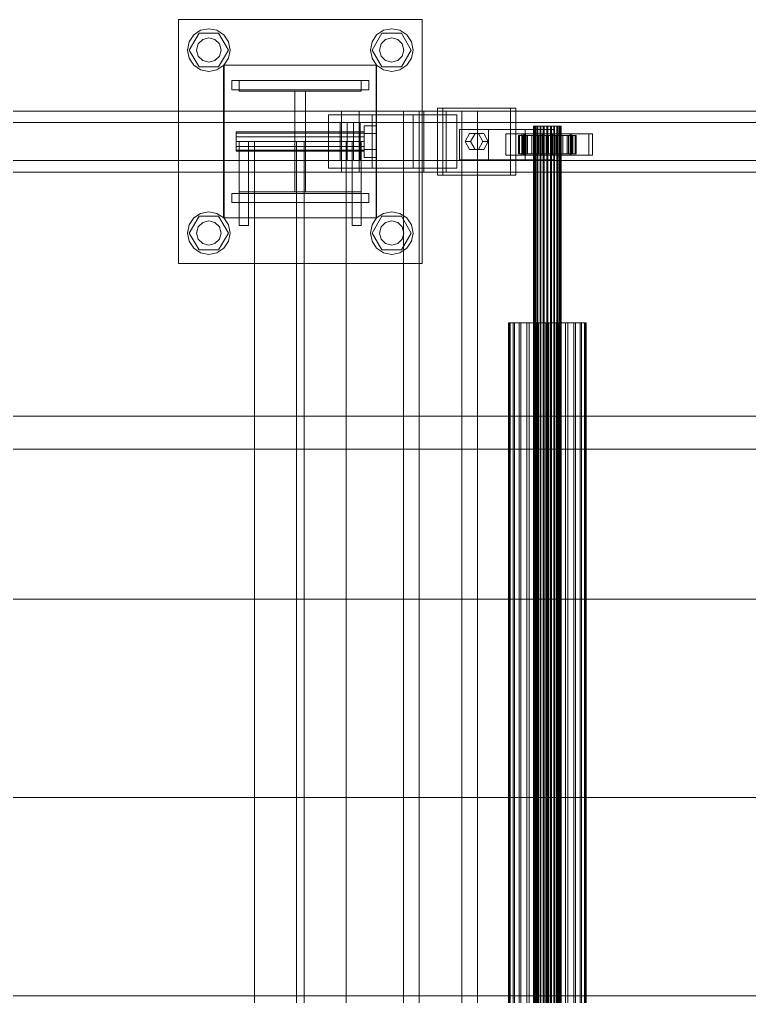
# Model space of a CAD drawing. Header units: millimetres. Extents: x -1970 to 34302, y -65268 to 6837.
# Drawn here: x 22192 to 22670, y -18130 to -17490 of the extents above; entities that cross this region are included whole.
import ezdxf

# ---------------------------------------------------------------- set-up
doc = ezdxf.new("R2010")
doc.units = ezdxf.units.MM
doc.layers.add('superior_C02', color=7, linetype='Continuous', lineweight=0)

msp = doc.modelspace()

# ---------------------------------------------------------------- linework, layer by layer
at = {"layer": 'superior_C02'}
for p, q in [((22295.756, -17650), (22295.756, -17490)), ((22295.756, -17490), (22455.756, -17490)), ((22455.756, -17490), (22455.756, -17650)), ((22305.856, -17500.101), (22310.398, -17497.066)), ((22310.398, -17497.066), (22315.756, -17496)), ((22315.756, -17496), (22321.113, -17497.066)), ((22321.113, -17497.066), (22325.655, -17500.101)), ((22425.856, -17500.101), (22430.398, -17497.066)), ((22430.398, -17497.066), (22435.756, -17496)), ((22435.756, -17496), (22441.113, -17497.066)), ((22441.113, -17497.066), (22445.655, -17500.101)), ((22301.756, -17510), (22302.821, -17504.642)), ((22302.821, -17504.642), (22305.856, -17500.101)), ((22302.956, -17510), (22309.356, -17498.915)), ((22308.827, -17506), (22311.756, -17503.072)), ((22309.356, -17498.915), (22322.156, -17498.915)), ((22311.756, -17503.072), (22315.756, -17502)), ((22315.756, -17502), (22319.756, -17503.072)), ((22319.756, -17503.072), (22322.684, -17506)), ((22322.156, -17498.915), (22328.556, -17510)), ((22325.655, -17500.101), (22328.69, -17504.642)), ((22328.69, -17504.642), (22329.756, -17510)), ((22421.756, -17510), (22422.821, -17504.642)), ((22422.821, -17504.642), (22425.856, -17500.101)), ((22422.956, -17510), (22429.356, -17498.915)), ((22428.827, -17506), (22431.756, -17503.072)), ((22429.356, -17498.915), (22442.156, -17498.915)), ((22431.756, -17503.072), (22435.756, -17502)), ((22435.756, -17502), (22439.756, -17503.072)), ((22439.756, -17503.072), (22442.684, -17506)), ((22442.156, -17498.915), (22448.556, -17510)), ((22445.655, -17500.101), (22448.69, -17504.642)), ((22448.69, -17504.642), (22449.756, -17510)), ((22302.821, -17515.358), (22301.756, -17510)), ((22309.356, -17521.085), (22302.956, -17510)), ((22307.756, -17510), (22308.827, -17506)), ((22308.827, -17514), (22307.756, -17510)), ((22328.556, -17510), (22322.156, -17521.085)), ((22322.684, -17506), (22323.756, -17510)), ((22323.756, -17510), (22322.684, -17514)), ((22329.756, -17510), (22328.69, -17515.358)), ((22422.821, -17515.358), (22421.756, -17510)), ((22429.356, -17521.085), (22422.956, -17510)), ((22427.756, -17510), (22428.827, -17506)), ((22428.827, -17514), (22427.756, -17510)), ((22448.556, -17510), (22442.156, -17521.085)), ((22442.684, -17506), (22443.756, -17510)), ((22443.756, -17510), (22442.684, -17514)), ((22449.756, -17510), (22448.69, -17515.358)), ((22305.856, -17519.899), (22302.821, -17515.358)), ((22311.756, -17516.928), (22308.827, -17514)), ((22315.756, -17518), (22311.756, -17516.928)), ((22319.756, -17516.928), (22315.756, -17518)), ((22322.684, -17514), (22319.756, -17516.928)), ((22328.69, -17515.358), (22325.655, -17519.899)), ((22425.856, -17519.899), (22422.821, -17515.358)), ((22431.756, -17516.928), (22428.827, -17514)), ((22435.756, -17518), (22431.756, -17516.928)), ((22439.756, -17516.928), (22435.756, -17518)), ((22442.684, -17514), (22439.756, -17516.928)), ((22448.69, -17515.358), (22445.655, -17519.899)), ((22310.398, -17522.934), (22305.856, -17519.899)), ((22322.156, -17521.085), (22309.356, -17521.085)), ((22315.756, -17524), (22310.398, -17522.934)), ((22321.113, -17522.934), (22315.756, -17524)), ((22325.655, -17519.899), (22321.113, -17522.934)), ((22325.463, -17620), (22325.463, -17520)), ((22325.463, -17520), (22425.463, -17520)), ((22325.756, -17620), (22325.756, -17520)), ((22325.756, -17520), (22425.756, -17520)), ((22425.463, -17520), (22425.463, -17620)), ((22425.756, -17520), (22425.756, -17620)), ((22430.398, -17522.934), (22425.856, -17519.899)), ((22442.156, -17521.085), (22429.356, -17521.085)), ((22435.756, -17524), (22430.398, -17522.934)), ((22441.113, -17522.934), (22435.756, -17524)), ((22445.655, -17519.899), (22441.113, -17522.934)), ((22330.756, -17530), (22420.756, -17530)), ((22330.756, -17536), (22330.756, -17530)), ((22335.756, -17537), (22335.756, -17530)), ((22335.756, -17530), (22415.756, -17530)), ((22415.756, -17530), (22415.756, -17537)), ((22420.756, -17536), (22420.756, -17530)), ((22330.756, -17536), (22420.756, -17536)), ((22415.756, -17537), (22335.756, -17537)), ((22372.256, -17603), (22372.256, -17537)), ((22372.256, -17537), (22379.256, -17537)), ((22379.256, -17537), (22379.256, -17603)), ((22513.644, -17548), (22465.827, -17548)), ((22465.827, -17548), (22465.827, -17592)), ((22469.334, -17548), (22465.827, -17548)), ((22469.334, -17592), (22469.334, -17548)), ((22469.334, -17548), (22517.151, -17548)), ((22513.644, -17592), (22513.644, -17548)), ((22513.644, -17548), (22517.151, -17548)), ((22517.151, -17548), (22517.151, -17592)), ((22402.707, -17550), (21255.102, -17550)), ((21266.793, -17550), (22414.397, -17550)), ((22456.776, -17550), (21309.171, -17550)), ((21323.785, -17550), (22471.389, -17550)), ((22422.897, -17552.5), (22394.207, -17552.5)), ((22394.207, -17552.5), (22394.207, -17587.5)), ((22449.738, -17552.5), (22394.207, -17552.5)), ((22402.707, -17550), (22402.707, -17590)), ((22414.397, -17550), (22402.707, -17550)), ((23550.312, -17550), (22402.707, -17550)), ((22414.397, -17590), (22414.397, -17550)), ((22414.397, -17550), (23562.002, -17550)), ((22422.897, -17587.5), (22422.897, -17552.5)), ((22422.897, -17552.5), (22478.428, -17552.5)), ((22481.748, -17550), (22443.495, -17550)), ((22443.495, -17550), (22443.495, -18450)), ((22453.724, -17550), (22443.495, -17550)), ((22449.738, -17587.5), (22449.738, -17552.5)), ((22449.738, -17552.5), (22478.428, -17552.5)), ((22453.724, -18450), (22453.724, -17550)), ((22453.724, -17550), (22491.977, -17550)), ((22456.776, -17550), (22456.776, -17590)), ((22471.389, -17550), (22456.776, -17550)), ((23604.381, -17550), (22456.776, -17550)), ((22471.389, -17590), (22471.389, -17550)), ((22471.389, -17550), (23618.994, -17550)), ((22478.428, -17552.5), (22478.428, -17587.5)), ((22481.748, -18450), (22481.748, -17550)), ((22481.748, -17550), (22491.977, -17550)), ((22491.977, -17550), (22491.977, -18450)), ((22401.979, -17557.5), (21309.905, -17557.5)), ((21323.051, -17557.5), (22415.126, -17557.5)), ((22401.979, -17557.5), (22401.979, -17582.5)), ((22415.126, -17557.5), (22401.979, -17557.5)), ((22406.465, -17557.5), (22410.639, -17557.5)), ((22406.465, -17582.5), (22406.465, -17557.5)), ((23609.601, -17557.5), (22406.465, -17557.5)), ((22410.639, -17557.5), (22410.639, -17582.5)), ((22410.639, -17557.5), (23613.774, -17557.5)), ((22415.126, -17582.5), (22415.126, -17557.5)), ((22417.756, -17564.8), (22417.756, -17559.6)), ((22425.756, -17559.6), (22417.756, -17559.6)), ((22425.756, -17559.6), (22425.756, -17564.8)), ((22499.299, -17562), (22480.172, -17562)), ((22480.172, -17562), (22480.172, -17582)), ((22523.294, -17562), (22480.172, -17562)), ((22499.299, -17582), (22499.299, -17562)), ((22499.299, -17562), (22542.421, -17562)), ((22523.294, -17582), (22523.294, -17562)), ((22523.294, -17562), (22542.421, -17562)), ((22529.057, -17560), (22528.831, -17560)), ((22528.831, -17560), (22529.219, -17560)), ((22528.831, -18440), (22528.831, -17560)), ((22529.88, -17560), (22529.057, -17560)), ((22529.057, -18440), (22529.057, -17560)), ((22529.219, -17560), (22530.193, -17560)), ((22529.219, -18440), (22529.219, -17560)), ((22531.245, -17560), (22529.88, -17560)), ((22529.88, -18440), (22529.88, -17560)), ((22530.193, -17560), (22531.687, -17560)), ((22530.193, -18440), (22530.193, -17560)), ((22533.058, -17560), (22531.245, -17560)), ((22531.245, -18440), (22531.245, -17560)), ((22531.687, -17560), (22533.6, -17560)), ((22531.687, -18440), (22531.687, -17560)), ((22535.196, -17560), (22533.058, -17560)), ((22533.058, -18440), (22533.058, -17560)), ((22533.6, -17560), (22535.8, -17560)), ((22533.6, -18440), (22533.6, -17560)), ((22537.513, -17560), (22535.196, -17560)), ((22535.196, -18440), (22535.196, -17560)), ((22535.8, -17560), (22538.139, -17560)), ((22535.8, -18440), (22535.8, -17560)), ((22539.852, -17560), (22537.513, -17560)), ((22537.513, -18440), (22537.513, -17560)), ((22538.139, -17560), (22540.456, -17560)), ((22538.139, -18440), (22538.139, -17560)), ((22542.052, -17560), (22539.852, -17560)), ((22539.852, -18440), (22539.852, -17560)), ((22540.456, -17560), (22542.594, -17560)), ((22540.456, -18440), (22540.456, -17560)), ((22543.965, -17560), (22542.052, -17560)), ((22542.052, -18440), (22542.052, -17560)), ((22542.421, -17562), (22542.421, -17582)), ((22542.594, -17560), (22544.408, -17560)), ((22542.594, -18440), (22542.594, -17560)), ((22545.459, -17560), (22543.965, -17560)), ((22543.965, -18440), (22543.965, -17560)), ((22544.408, -17560), (22545.772, -17560)), ((22544.408, -18440), (22544.408, -17560)), ((22546.433, -17560), (22545.459, -17560)), ((22545.459, -18440), (22545.459, -17560)), ((22545.772, -17560), (22546.595, -17560)), ((22545.772, -18440), (22545.772, -17560)), ((22546.821, -17560), (22546.433, -17560)), ((22546.433, -17560), (22546.433, -18440)), ((22546.595, -17560), (22546.821, -17560)), ((22546.595, -18440), (22546.595, -17560)), ((22546.821, -18440), (22546.821, -17560)), ((22333.756, -17564.457), (22333.756, -17563.6)), ((22417.756, -17563.6), (22333.756, -17563.6)), ((22333.756, -17564.457), (22333.756, -17566.8)), ((22333.756, -17564.457), (22417.756, -17564.457)), ((22333.756, -17566.8), (22333.756, -17570)), ((22333.756, -17566.8), (22417.756, -17566.8)), ((22417.756, -17563.6), (22417.756, -17564.457)), ((22417.756, -17564.457), (22417.756, -17566.8)), ((22417.756, -17564.8), (22417.756, -17575.2)), ((22417.756, -17564.8), (22425.756, -17564.8)), ((22417.756, -17566.8), (22417.756, -17570)), ((22425.756, -17564.8), (22425.756, -17575.2)), ((22483.997, -17570), (22486.866, -17564.804)), ((22486.866, -17564.804), (22492.604, -17564.804)), ((22490.374, -17564.804), (22486.866, -17564.804)), ((22490.374, -17564.804), (22487.505, -17570)), ((22496.112, -17564.804), (22490.374, -17564.804)), ((22492.604, -17564.804), (22495.473, -17570)), ((22496.112, -17564.804), (22492.604, -17564.804)), ((22498.981, -17570), (22496.112, -17564.804)), ((22522.125, -17565), (22510.649, -17565)), ((22510.649, -17565), (22510.649, -17579)), ((22522.924, -17565), (22510.649, -17565)), ((22519.313, -17566), (22518.838, -17566)), ((22518.838, -17566), (22528.831, -17566)), ((22518.838, -17578), (22518.838, -17566)), ((22518.838, -17566), (22519.656, -17566)), ((22521.051, -17566), (22519.313, -17566)), ((22519.313, -17566), (22529.057, -17566)), ((22519.313, -17578), (22519.313, -17566)), ((22519.656, -17566), (22529.219, -17566)), ((22519.656, -17578), (22519.656, -17566)), ((22519.656, -17566), (22521.712, -17566)), ((22523.932, -17566), (22521.051, -17566)), ((22521.051, -17566), (22529.88, -17566)), ((22521.051, -17578), (22521.051, -17566)), ((22565.083, -17565), (22521.091, -17565)), ((22521.091, -17565), (22521.091, -17579)), ((22523.429, -17565), (22521.091, -17565)), ((22521.712, -17566), (22530.193, -17566)), ((22521.712, -17578), (22521.712, -17566)), ((22521.712, -17566), (22524.867, -17566)), ((22522.125, -17579), (22522.125, -17565)), ((22522.125, -17565), (22534.4, -17565)), ((22522.924, -17579), (22522.924, -17565)), ((22522.924, -17565), (22534.4, -17565)), ((22523.429, -17579), (22523.429, -17565)), ((22523.429, -17565), (22567.421, -17565)), ((22527.759, -17566), (22523.932, -17566)), ((22523.932, -17566), (22531.245, -17566)), ((22523.932, -17578), (22523.932, -17566)), ((22524.867, -17566), (22531.687, -17566)), ((22524.867, -17578), (22524.867, -17566)), ((22524.867, -17566), (22528.904, -17566)), ((22532.273, -17566), (22527.759, -17566)), ((22527.759, -17566), (22533.058, -17566)), ((22527.759, -17578), (22527.759, -17566)), ((22528.831, -17566), (22529.057, -17566)), ((22528.831, -17566), (22528.831, -17578)), ((22529.219, -17566), (22528.831, -17566)), ((22528.904, -17566), (22533.6, -17566)), ((22528.904, -17578), (22528.904, -17566)), ((22528.904, -17566), (22533.55, -17566)), ((22529.057, -17566), (22529.88, -17566)), ((22529.057, -17566), (22529.057, -17578)), ((22529.219, -17566), (22529.219, -17578)), ((22530.193, -17566), (22529.219, -17566)), ((22529.88, -17566), (22531.245, -17566)), ((22529.88, -17566), (22529.88, -17578)), ((22530.193, -17566), (22530.193, -17578)), ((22531.687, -17566), (22530.193, -17566)), ((22531.245, -17566), (22533.058, -17566)), ((22531.245, -17566), (22531.245, -17578)), ((22531.687, -17566), (22531.687, -17578)), ((22533.6, -17566), (22531.687, -17566)), ((22537.165, -17566), (22532.273, -17566)), ((22532.273, -17566), (22535.196, -17566)), ((22532.273, -17578), (22532.273, -17566)), ((22533.058, -17566), (22535.196, -17566)), ((22533.058, -17566), (22533.058, -17578)), ((22533.55, -17566), (22535.8, -17566)), ((22533.55, -17578), (22533.55, -17566)), ((22533.55, -17566), (22538.487, -17566)), ((22533.6, -17566), (22533.6, -17578)), ((22535.8, -17566), (22533.6, -17566)), ((22534.4, -17565), (22534.4, -17579)), ((22535.196, -17566), (22537.513, -17566)), ((22535.196, -17566), (22535.196, -17578)), ((22535.8, -17566), (22535.8, -17578)), ((22538.139, -17566), (22535.8, -17566)), ((22542.102, -17566), (22537.165, -17566)), ((22537.165, -17566), (22537.513, -17566)), ((22537.165, -17578), (22537.165, -17566)), ((22537.513, -17566), (22539.852, -17566)), ((22537.513, -17566), (22537.513, -17578)), ((22538.487, -17566), (22538.139, -17566)), ((22538.139, -17566), (22538.139, -17578)), ((22540.456, -17566), (22538.139, -17566)), ((22538.487, -17578), (22538.487, -17566)), ((22538.487, -17566), (22543.379, -17566)), ((22542.102, -17566), (22539.852, -17566)), ((22539.852, -17566), (22542.052, -17566)), ((22539.852, -17566), (22539.852, -17578)), ((22543.379, -17566), (22540.456, -17566)), ((22540.456, -17566), (22540.456, -17578)), ((22542.594, -17566), (22540.456, -17566)), ((22552.728, -17565), (22541.252, -17565)), ((22541.252, -17565), (22541.252, -17579)), ((22553.527, -17565), (22541.252, -17565)), ((22546.748, -17566), (22542.052, -17566)), ((22542.052, -17566), (22543.965, -17566)), ((22542.052, -17566), (22542.052, -17578)), ((22546.748, -17566), (22542.102, -17566)), ((22542.102, -17578), (22542.102, -17566)), ((22547.893, -17566), (22542.594, -17566)), ((22542.594, -17566), (22542.594, -17578)), ((22544.408, -17566), (22542.594, -17566)), ((22543.379, -17578), (22543.379, -17566)), ((22543.379, -17566), (22547.893, -17566)), ((22550.786, -17566), (22543.965, -17566)), ((22543.965, -17566), (22545.459, -17566)), ((22543.965, -17566), (22543.965, -17578)), ((22551.72, -17566), (22544.408, -17566)), ((22544.408, -17566), (22544.408, -17578)), ((22545.772, -17566), (22544.408, -17566)), ((22553.94, -17566), (22545.459, -17566)), ((22545.459, -17566), (22546.433, -17566)), ((22545.459, -17566), (22545.459, -17578)), ((22554.601, -17566), (22545.772, -17566)), ((22545.772, -17566), (22545.772, -17578)), ((22546.595, -17566), (22545.772, -17566)), ((22546.433, -17566), (22555.996, -17566)), ((22546.433, -17578), (22546.433, -17566)), ((22546.433, -17566), (22546.821, -17566)), ((22556.339, -17566), (22546.595, -17566)), ((22546.595, -17566), (22546.595, -17578)), ((22546.821, -17566), (22546.595, -17566)), ((22550.786, -17566), (22546.748, -17566)), ((22546.748, -17578), (22546.748, -17566)), ((22556.815, -17566), (22546.821, -17566)), ((22546.821, -17566), (22546.821, -17578)), ((22547.893, -17578), (22547.893, -17566)), ((22547.893, -17566), (22551.72, -17566)), ((22553.94, -17566), (22550.786, -17566)), ((22550.786, -17578), (22550.786, -17566)), ((22551.72, -17578), (22551.72, -17566)), ((22551.72, -17566), (22554.601, -17566)), ((22552.728, -17579), (22552.728, -17565)), ((22552.728, -17565), (22565.003, -17565)), ((22553.527, -17579), (22553.527, -17565)), ((22553.527, -17565), (22565.003, -17565)), ((22555.996, -17566), (22553.94, -17566)), ((22553.94, -17578), (22553.94, -17566)), ((22554.601, -17578), (22554.601, -17566)), ((22554.601, -17566), (22556.339, -17566)), ((22555.996, -17566), (22555.996, -17578)), ((22556.815, -17566), (22555.996, -17566)), ((22556.339, -17578), (22556.339, -17566)), ((22556.339, -17566), (22556.815, -17566)), ((22556.815, -17578), (22556.815, -17566)), ((22565.003, -17565), (22565.003, -17579)), ((22565.083, -17579), (22565.083, -17565)), ((22565.083, -17565), (22567.421, -17565)), ((22567.421, -17565), (22567.421, -17579)), ((22333.756, -17570), (22333.756, -17573.2)), ((22333.756, -17570), (22417.756, -17570)), ((22333.756, -17573.2), (22333.756, -17575.543)), ((22333.756, -17573.2), (22417.756, -17573.2)), ((22335.756, -17570), (22335.756, -17625)), ((22335.756, -17570), (22341.756, -17570)), ((22341.756, -17570), (22341.756, -17625)), ((22405.756, -17570), (22345.756, -17570)), ((22345.756, -17570), (22345.756, -18430)), ((22378.256, -17570), (22373.256, -17570)), ((22373.256, -17570), (22373.256, -18430)), ((22378.256, -18430), (22378.256, -17570)), ((22405.756, -18430), (22405.756, -17570)), ((22409.756, -17570), (22409.756, -17625)), ((22409.756, -17570), (22415.756, -17570)), ((22415.756, -17570), (22415.756, -17625)), ((22417.756, -17570), (22417.756, -17573.2)), ((22417.756, -17573.2), (22417.756, -17575.543)), ((22417.756, -17575.2), (22417.756, -17580.4)), ((22417.756, -17575.2), (22425.756, -17575.2)), ((22425.756, -17575.2), (22425.756, -17580.4)), ((22486.866, -17575.196), (22483.997, -17570)), ((22483.997, -17570), (22487.505, -17570)), ((22492.604, -17575.196), (22486.866, -17575.196)), ((22490.374, -17575.196), (22486.866, -17575.196)), ((22487.505, -17570), (22490.374, -17575.196)), ((22490.374, -17575.196), (22496.112, -17575.196)), ((22495.473, -17570), (22492.604, -17575.196)), ((22496.112, -17575.196), (22492.604, -17575.196)), ((22498.981, -17570), (22495.473, -17570)), ((22496.112, -17575.196), (22498.981, -17570)), ((22333.756, -17575.543), (22333.756, -17576.4)), ((22333.756, -17575.543), (22417.756, -17575.543)), ((22333.756, -17576.4), (22417.756, -17576.4)), ((22417.756, -17575.543), (22417.756, -17576.4)), ((22417.756, -17580.4), (22425.756, -17580.4)), ((22510.649, -17579), (22522.125, -17579)), ((22510.649, -17579), (22522.924, -17579)), ((22528.831, -17578), (22518.838, -17578)), ((22518.838, -17578), (22519.313, -17578)), ((22519.656, -17578), (22518.838, -17578)), ((22529.057, -17578), (22519.313, -17578)), ((22519.313, -17578), (22521.051, -17578)), ((22529.219, -17578), (22519.656, -17578)), ((22521.712, -17578), (22519.656, -17578)), ((22529.88, -17578), (22521.051, -17578)), ((22521.051, -17578), (22523.932, -17578)), ((22521.091, -17579), (22565.083, -17579)), ((22521.091, -17579), (22523.429, -17579)), ((22530.193, -17578), (22521.712, -17578)), ((22524.867, -17578), (22521.712, -17578)), ((22534.4, -17579), (22522.125, -17579)), ((22534.4, -17579), (22522.924, -17579)), ((22567.421, -17579), (22523.429, -17579)), ((22531.245, -17578), (22523.932, -17578)), ((22523.932, -17578), (22527.759, -17578)), ((22531.687, -17578), (22524.867, -17578)), ((22528.904, -17578), (22524.867, -17578)), ((22533.058, -17578), (22527.759, -17578)), ((22527.759, -17578), (22532.273, -17578)), ((22529.057, -17578), (22528.831, -17578)), ((22528.831, -17578), (22529.219, -17578)), ((22533.6, -17578), (22528.904, -17578)), ((22533.55, -17578), (22528.904, -17578)), ((22529.88, -17578), (22529.057, -17578)), ((22529.219, -17578), (22530.193, -17578)), ((22531.245, -17578), (22529.88, -17578)), ((22530.193, -17578), (22531.687, -17578)), ((22533.058, -17578), (22531.245, -17578)), ((22531.687, -17578), (22533.6, -17578)), ((22535.196, -17578), (22532.273, -17578)), ((22532.273, -17578), (22537.165, -17578)), ((22535.196, -17578), (22533.058, -17578)), ((22535.8, -17578), (22533.55, -17578)), ((22538.487, -17578), (22533.55, -17578)), ((22533.6, -17578), (22535.8, -17578)), ((22537.513, -17578), (22535.196, -17578)), ((22535.8, -17578), (22538.139, -17578)), ((22537.513, -17578), (22537.165, -17578)), ((22537.165, -17578), (22542.102, -17578)), ((22539.852, -17578), (22537.513, -17578)), ((22538.139, -17578), (22538.487, -17578)), ((22538.139, -17578), (22540.456, -17578)), ((22543.379, -17578), (22538.487, -17578)), ((22542.052, -17578), (22539.852, -17578)), ((22539.852, -17578), (22542.102, -17578)), ((22540.456, -17578), (22543.379, -17578)), ((22540.456, -17578), (22542.594, -17578)), ((22541.252, -17579), (22552.728, -17579)), ((22541.252, -17579), (22553.527, -17579)), ((22543.965, -17578), (22542.052, -17578)), ((22542.052, -17578), (22546.748, -17578)), ((22542.102, -17578), (22546.748, -17578)), ((22542.594, -17578), (22547.893, -17578)), ((22542.594, -17578), (22544.408, -17578)), ((22547.893, -17578), (22543.379, -17578)), ((22545.459, -17578), (22543.965, -17578)), ((22543.965, -17578), (22550.786, -17578)), ((22544.408, -17578), (22551.72, -17578)), ((22544.408, -17578), (22545.772, -17578)), ((22546.433, -17578), (22545.459, -17578)), ((22545.459, -17578), (22553.94, -17578)), ((22545.772, -17578), (22554.601, -17578)), ((22545.772, -17578), (22546.595, -17578)), ((22555.996, -17578), (22546.433, -17578)), ((22546.821, -17578), (22546.433, -17578)), ((22546.595, -17578), (22556.339, -17578)), ((22546.595, -17578), (22546.821, -17578)), ((22546.748, -17578), (22550.786, -17578)), ((22546.821, -17578), (22556.815, -17578)), ((22551.72, -17578), (22547.893, -17578)), ((22550.786, -17578), (22553.94, -17578)), ((22554.601, -17578), (22551.72, -17578)), ((22565.003, -17579), (22552.728, -17579)), ((22565.003, -17579), (22553.527, -17579)), ((22553.94, -17578), (22555.996, -17578)), ((22556.339, -17578), (22554.601, -17578)), ((22555.996, -17578), (22556.815, -17578)), ((22556.815, -17578), (22556.339, -17578)), ((22567.421, -17579), (22565.083, -17579)), ((21309.905, -17582.5), (22401.979, -17582.5)), ((21323.051, -17582.5), (22415.126, -17582.5)), ((22394.207, -17587.5), (22422.897, -17587.5)), ((22449.738, -17587.5), (22394.207, -17587.5)), ((22401.979, -17582.5), (22415.126, -17582.5)), ((22410.639, -17582.5), (22406.465, -17582.5)), ((22406.465, -17582.5), (23609.601, -17582.5)), ((22410.639, -17582.5), (23613.774, -17582.5)), ((22478.428, -17587.5), (22422.897, -17587.5)), ((22478.428, -17587.5), (22449.738, -17587.5)), ((22480.172, -17582), (22499.299, -17582)), ((22480.172, -17582), (22523.294, -17582)), ((22542.421, -17582), (22499.299, -17582)), ((22542.421, -17582), (22523.294, -17582)), ((21255.102, -17590), (22402.707, -17590)), ((21266.793, -17590), (22414.397, -17590)), ((21309.171, -17590), (22456.776, -17590)), ((21323.785, -17590), (22471.389, -17590)), ((22402.707, -17590), (22414.397, -17590)), ((22402.707, -17590), (23550.312, -17590)), ((22414.397, -17590), (23562.002, -17590)), ((22456.776, -17590), (22471.389, -17590)), ((22456.776, -17590), (23604.381, -17590)), ((22465.827, -17592), (22513.644, -17592)), ((22465.827, -17592), (22469.334, -17592)), ((22517.151, -17592), (22469.334, -17592)), ((22471.389, -17590), (23618.994, -17590)), ((22517.151, -17592), (22513.644, -17592)), ((22330.756, -17604), (22420.756, -17604)), ((22330.756, -17610), (22330.756, -17604)), ((22335.756, -17610), (22335.756, -17603)), ((22335.756, -17603), (22415.756, -17603)), ((22379.256, -17603), (22372.256, -17603)), ((22415.756, -17603), (22415.756, -17610)), ((22420.756, -17610), (22420.756, -17604)), ((22330.756, -17610), (22420.756, -17610)), ((22415.756, -17610), (22335.756, -17610)), ((22302.821, -17624.642), (22305.856, -17620.101)), ((22302.956, -17630), (22309.356, -17618.915)), ((22305.856, -17620.101), (22310.398, -17617.066)), ((22309.356, -17618.915), (22322.156, -17618.915)), ((22310.398, -17617.066), (22315.756, -17616)), ((22315.756, -17616), (22321.113, -17617.066)), ((22321.113, -17617.066), (22325.655, -17620.101)), ((22322.156, -17618.915), (22328.556, -17630)), ((22425.463, -17620), (22325.463, -17620)), ((22325.655, -17620.101), (22328.69, -17624.642)), ((22425.756, -17620), (22325.756, -17620)), ((22422.821, -17624.642), (22425.856, -17620.101)), ((22422.956, -17630), (22429.356, -17618.915)), ((22425.856, -17620.101), (22430.398, -17617.066)), ((22429.356, -17618.915), (22442.156, -17618.915)), ((22430.398, -17617.066), (22435.756, -17616)), ((22435.756, -17616), (22441.113, -17617.066)), ((22441.113, -17617.066), (22445.655, -17620.101)), ((22442.156, -17618.915), (22448.556, -17630)), ((22445.655, -17620.101), (22448.69, -17624.642)), ((22301.756, -17630), (22302.821, -17624.642)), ((22307.756, -17630), (22308.827, -17626)), ((22308.827, -17626), (22311.756, -17623.072)), ((22311.756, -17623.072), (22315.756, -17622)), ((22315.756, -17622), (22319.756, -17623.072)), ((22319.756, -17623.072), (22322.684, -17626)), ((22322.684, -17626), (22323.756, -17630)), ((22328.69, -17624.642), (22329.756, -17630)), ((22335.756, -17625), (22341.756, -17625)), ((22409.756, -17625), (22415.756, -17625)), ((22421.756, -17630), (22422.821, -17624.642)), ((22427.756, -17630), (22428.827, -17626)), ((22428.827, -17626), (22431.756, -17623.072)), ((22431.756, -17623.072), (22435.756, -17622)), ((22435.756, -17622), (22439.756, -17623.072)), ((22439.756, -17623.072), (22442.684, -17626)), ((22442.684, -17626), (22443.756, -17630)), ((22448.69, -17624.642), (22449.756, -17630)), ((22302.821, -17635.358), (22301.756, -17630)), ((22309.356, -17641.085), (22302.956, -17630)), ((22308.827, -17634), (22307.756, -17630)), ((22328.556, -17630), (22322.156, -17641.085)), ((22323.756, -17630), (22322.684, -17634)), ((22329.756, -17630), (22328.69, -17635.358)), ((22422.821, -17635.358), (22421.756, -17630)), ((22429.356, -17641.085), (22422.956, -17630)), ((22428.827, -17634), (22427.756, -17630)), ((22448.556, -17630), (22442.156, -17641.085)), ((22443.756, -17630), (22442.684, -17634)), ((22449.756, -17630), (22448.69, -17635.358)), ((22305.856, -17639.899), (22302.821, -17635.358)), ((22311.756, -17636.928), (22308.827, -17634)), ((22315.756, -17638), (22311.756, -17636.928)), ((22319.756, -17636.928), (22315.756, -17638)), ((22322.684, -17634), (22319.756, -17636.928)), ((22328.69, -17635.358), (22325.655, -17639.899)), ((22425.856, -17639.899), (22422.821, -17635.358)), ((22431.756, -17636.928), (22428.827, -17634)), ((22435.756, -17638), (22431.756, -17636.928)), ((22439.756, -17636.928), (22435.756, -17638)), ((22442.684, -17634), (22439.756, -17636.928)), ((22448.69, -17635.358), (22445.655, -17639.899)), ((22310.398, -17642.934), (22305.856, -17639.899)), ((22322.156, -17641.085), (22309.356, -17641.085)), ((22315.756, -17644), (22310.398, -17642.934)), ((22321.113, -17642.934), (22315.756, -17644)), ((22325.655, -17639.899), (22321.113, -17642.934)), ((22430.398, -17642.934), (22425.856, -17639.899)), ((22442.156, -17641.085), (22429.356, -17641.085)), ((22435.756, -17644), (22430.398, -17642.934)), ((22441.113, -17642.934), (22435.756, -17644)), ((22445.655, -17639.899), (22441.113, -17642.934)), ((22455.756, -17650), (22295.756, -17650)), ((22513.078, -17688.85), (22512.441, -17688.85)), ((22512.441, -17688.85), (22513.535, -17688.85)), ((22512.441, -18311.15), (22512.441, -17688.85)), ((22515.4, -17688.85), (22513.078, -17688.85)), ((22513.078, -18311.15), (22513.078, -17688.85)), ((22513.535, -17688.85), (22516.284, -17688.85)), ((22513.535, -18311.15), (22513.535, -17688.85)), ((22519.252, -17688.85), (22515.4, -17688.85)), ((22515.4, -18311.15), (22515.4, -17688.85)), ((22516.284, -17688.85), (22520.501, -17688.85)), ((22516.284, -18311.15), (22516.284, -17688.85)), ((22524.368, -17688.85), (22519.252, -17688.85)), ((22519.252, -18311.15), (22519.252, -17688.85)), ((22520.501, -17688.85), (22525.899, -17688.85)), ((22520.501, -18311.15), (22520.501, -17688.85)), ((22530.402, -17688.85), (22524.368, -17688.85)), ((22524.368, -18311.15), (22524.368, -17688.85)), ((22525.899, -17688.85), (22532.11, -17688.85)), ((22525.899, -18311.15), (22525.899, -17688.85)), ((22536.942, -17688.85), (22530.402, -17688.85)), ((22530.402, -18311.15), (22530.402, -17688.85)), ((22532.11, -17688.85), (22538.71, -17688.85)), ((22532.11, -18311.15), (22532.11, -17688.85)), ((22543.543, -17688.85), (22536.942, -17688.85)), ((22536.942, -18311.15), (22536.942, -17688.85)), ((22538.71, -17688.85), (22545.25, -17688.85)), ((22538.71, -18311.15), (22538.71, -17688.85)), ((22549.753, -17688.85), (22543.543, -17688.85)), ((22543.543, -18311.15), (22543.543, -17688.85)), ((22545.25, -17688.85), (22551.284, -17688.85)), ((22545.25, -18311.15), (22545.25, -17688.85)), ((22555.151, -17688.85), (22549.753, -17688.85)), ((22549.753, -18311.15), (22549.753, -17688.85)), ((22551.284, -17688.85), (22556.4, -17688.85)), ((22551.284, -18311.15), (22551.284, -17688.85)), ((22559.368, -17688.85), (22555.151, -17688.85)), ((22555.151, -18311.15), (22555.151, -17688.85)), ((22556.4, -17688.85), (22560.252, -17688.85)), ((22556.4, -18311.15), (22556.4, -17688.85)), ((22562.117, -17688.85), (22559.368, -17688.85)), ((22559.368, -18311.15), (22559.368, -17688.85)), ((22560.252, -17688.85), (22562.574, -17688.85)), ((22560.252, -18311.15), (22560.252, -17688.85)), ((22563.211, -17688.85), (22562.117, -17688.85)), ((22562.117, -17688.85), (22562.117, -18311.15)), ((22562.574, -17688.85), (22563.211, -17688.85)), ((22562.574, -18311.15), (22562.574, -17688.85)), ((22563.211, -18311.15), (22563.211, -17688.85)), ((16335.427, -17750), (25411.088, -17750)), ((25412.557, -17750), (16336.897, -17750)), ((21805.732, -17771.702), (22743.432, -17771.702)), ((22745.175, -17771.702), (21807.476, -17771.702)), ((21825.736, -17870), (22763.436, -17870)), ((22765.179, -17870), (21827.48, -17870)), ((21825.736, -18000), (22763.436, -18000)), ((22765.179, -18000), (21827.48, -18000)), ((21825.736, -18130), (22763.436, -18130)), ((22765.179, -18130), (21827.48, -18130))]:
    msp.add_line(p, q, dxfattribs=at)

doc.saveas('drawing.dxf')
